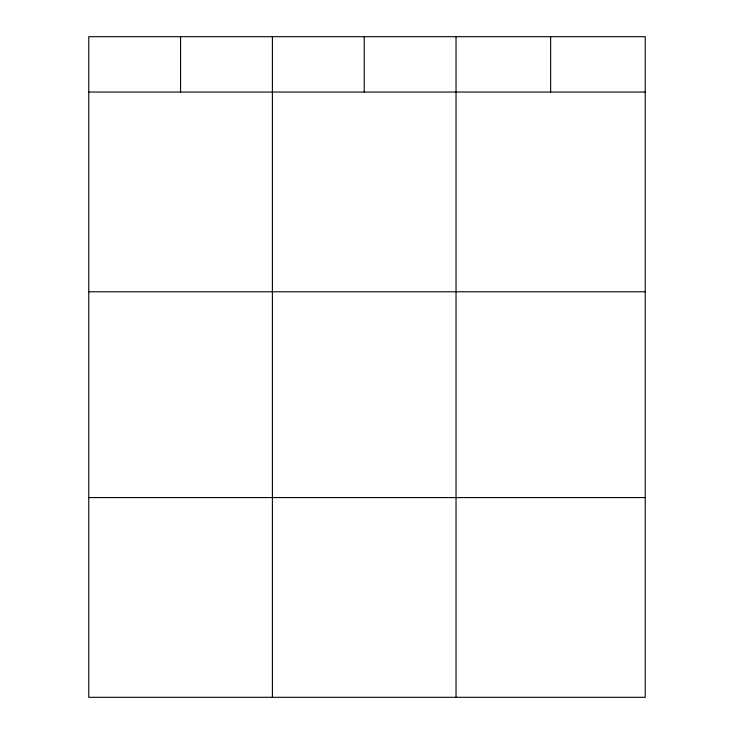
<?xml version="1.0" encoding="UTF-8"?>
<svg xmlns="http://www.w3.org/2000/svg" width="734" height="734" viewBox="0 0 734 734"><rect width="100%" height="100%" fill="white"/><g stroke="black" fill="none" stroke-linecap="round" stroke-linejoin="round"><path stroke-width="1.1" d="M645.241 291.783L645.241 36.7L88.759 36.7L88.759 697.3L645.241 697.3L645.241 291.783L88.759 291.783M88.759 92.053L645.241 92.053M88.759 497.569L645.241 497.569M550.638 36.7L550.638 92.053M456.034 36.7L456.034 697.3M364.22 36.7L364.22 92.053M272.397 36.7L272.397 697.3M180.573 36.7L180.573 92.053"/></g></svg>
